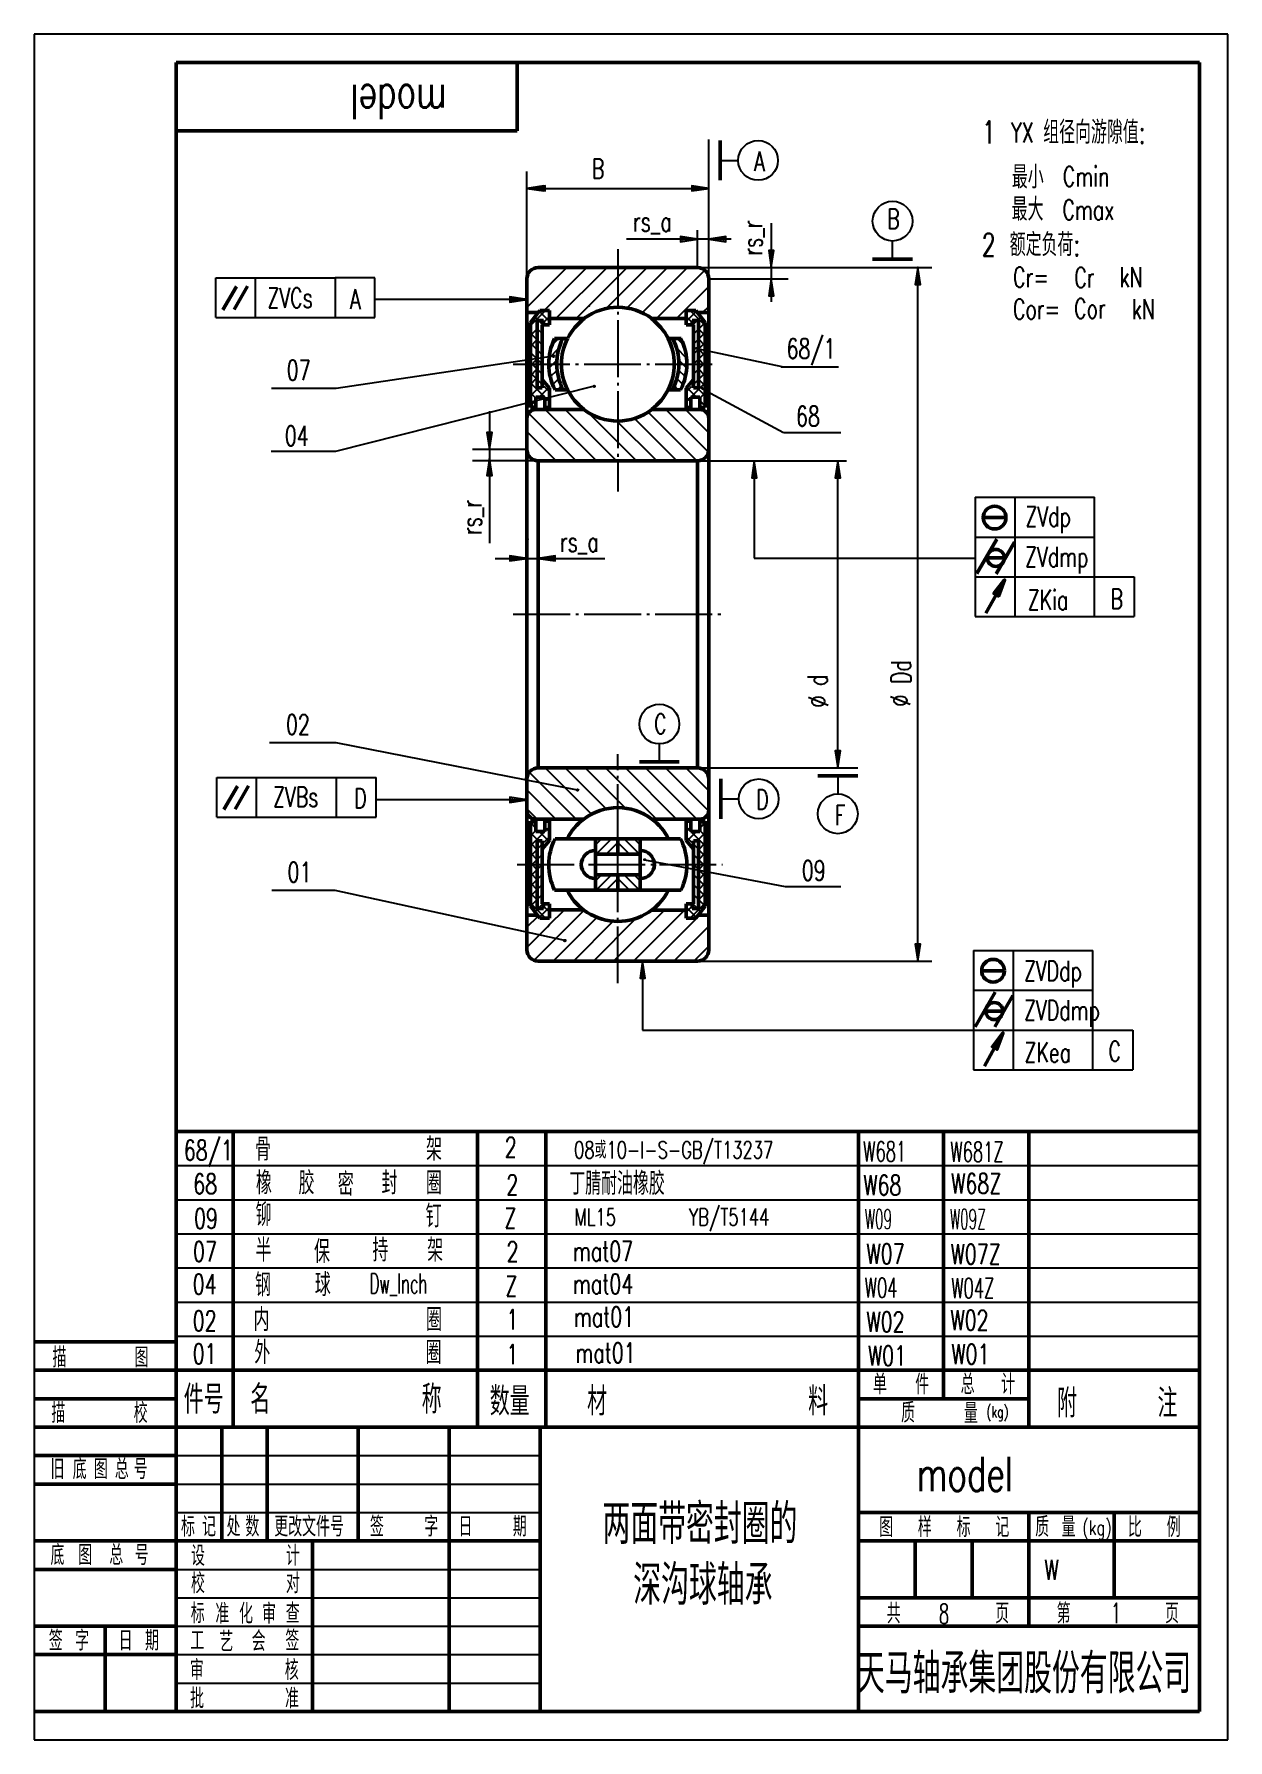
# Model space of a CAD drawing. Header units: millimetres. Extents: x 325 to 535, y 382 to 682.
import ezdxf
from ezdxf.enums import TextEntityAlignment as Align

# ---------------------------------------------------------------- set-up
doc = ezdxf.new("R2010")
doc.units = ezdxf.units.MM
doc.linetypes.add('CENTER', pattern=[12.5, 10, -1, 0.5, -1])
doc.layers.add('1', color=7, linetype='Continuous', lineweight=50)
for name, color, linetype in [('2', 7, 'Continuous'), ('3', 7, 'CENTER'), ('32', 7, 'Continuous'), ('6', 7, 'Continuous')]:
    doc.layers.add(name, color=color, linetype=linetype)
doc.styles.add('HZ', font='txt.shx', dxfattribs={"width": 0.7, "bigfont": 'HZTXT.shx'})

# ---------------------------------------------------------------- blocks, each defined once
blk = doc.blocks.new('BLK', base_point=(1, 0))
for points in [[(0, 0), (1, 0), (0, 0.15), (0, -0.15), (1, 0)], [(0, 0.07), (0.5, 0), (0, -0.07)]]:
    blk.add_lwpolyline(points)
blk = doc.blocks.new('*X4')
at = {"color": 0}
for p, q in [((90.9, 156.59), (88.22, 159.26)), ((92.02, 157.23), (89.99, 159.26)), ((92.02, 159), (91.76, 159.26)), ((89.13, 156.59), (88.07, 157.65))]:
    blk.add_line(p, q, dxfattribs=at)
blk = doc.blocks.new('JZ', base_point=(74.06, 131.06))
at = {"layer": '1'}
blk.add_line((74.32, 131.19), (81.32, 131.19), dxfattribs=at)
at = {"layer": '2'}
blk.add_line((77.82, 131.19), (77.82, 134.36), dxfattribs=at)
blk.add_circle((77.82, 137.86), 3.5, dxfattribs=at)

msp = doc.modelspace()

# ---------------------------------------------------------------- linework, layer by layer
at = {"layer": '1'}
for p, q in [((530.18, 676.57), (350.18, 676.57)), ((350.18, 676.57), (350.18, 386.57)), ((410.18, 664.57), (410.18, 676.57)), ((530.18, 386.57), (530.18, 676.57)), ((350.18, 664.57), (410.18, 664.57)), ((445.87, 662.86), (445.87, 655.86)), ((472.69, 642), (479.69, 642)), ((413.87, 640.53), (441.87, 640.53)), ((358.4, 633.06), (360.77, 637.18)), ((360.36, 633.16), (362.72, 637.25)), ((411.87, 633.03), (411.87, 638.53)), ((443.87, 633.03), (443.87, 638.53)), ((411.87, 614.03), (411.87, 633.03)), ((443.87, 614.03), (443.87, 633.03)), ((413.86, 632.62), (411.87, 632.62)), ((412.48, 630.88), (414.15, 632.98)), ((412.48, 630.88), (412.48, 615.9)), ((413.69, 619.35), (413.69, 631.23)), ((413.69, 631.23), (414.77, 631.23)), ((414.15, 632.98), (415.87, 632.98)), ((414.53, 619.35), (414.53, 630.46)), ((414.53, 630.46), (415.87, 630.46)), ((414.77, 631.23), (414.77, 630.46)), ((415.87, 630.46), (415.87, 632.98)), ((415.89, 631.53), (421.99, 631.53)), ((439.87, 631.53), (433.74, 631.53)), ((441.58, 632.98), (439.87, 632.98)), ((439.87, 630.46), (439.87, 632.98)), ((441.2, 630.46), (439.87, 630.46)), ((440.97, 631.23), (440.97, 630.46)), ((442.05, 631.23), (440.97, 631.23)), ((441.2, 619.35), (441.2, 630.46)), ((443.25, 630.88), (441.58, 632.98)), ((443.9, 632.62), (441.87, 632.62)), ((442.05, 619.35), (442.05, 631.23)), ((443.25, 630.88), (443.25, 615.9)), ((419.01, 628.03), (416.75, 628.03)), ((436.72, 628.03), (438.98, 628.03)), ((413.69, 619.35), (414.53, 619.35)), ((415.87, 619.29), (414.53, 620.84)), ((415.87, 615.9), (415.87, 619.29)), ((419.01, 619.03), (416.82, 619.03)), ((436.72, 619.03), (438.91, 619.03)), ((439.87, 619.29), (441.2, 620.84)), ((439.87, 615.9), (439.87, 619.29)), ((442.05, 619.35), (441.2, 619.35)), ((411.87, 617.41), (411.87, 611.91)), ((412.48, 615.9), (413.43, 615.9)), ((413.37, 615.53), (421.87, 615.53)), ((415.01, 617.71), (413.43, 617.71)), ((413.43, 617.71), (413.43, 615.9)), ((415.01, 615.9), (415.01, 617.71)), ((415.01, 615.9), (415.87, 615.9)), ((442.37, 615.53), (433.87, 615.53)), ((439.87, 615.9), (440.72, 615.9)), ((440.72, 615.9), (440.72, 617.71)), ((440.72, 617.71), (442.3, 617.71)), ((442.3, 617.71), (442.3, 615.9)), ((442.3, 615.9), (443.25, 615.9)), ((443.87, 614.03), (443.87, 608.53)), ((411.87, 611.91), (411.87, 579.53)), ((413.87, 606.53), (413.87, 579.53)), ((413.87, 606.53), (427.87, 606.53)), ((441.87, 606.53), (427.87, 606.53)), ((441.87, 606.53), (441.87, 579.53)), ((443.87, 608.53), (443.87, 579.53)), ((492.15, 596.54), (496.15, 596.54)), ((491.01, 586.69), (494.51, 592.75)), ((494.45, 586.68), (497.65, 592.21)), ((492.86, 589.45), (495.86, 589.45)), ((494.42, 582.97), (492.61, 579.74)), ((411.87, 548.65), (411.87, 579.53)), ((413.87, 552.53), (413.87, 579.53)), ((441.87, 552.53), (441.87, 579.53)), ((443.87, 550.53), (443.87, 579.53)), ((413.87, 552.53), (427.87, 552.53)), ((441.87, 552.53), (427.87, 552.53)), ((358.58, 545.19), (360.95, 549.31)), ((360.54, 545.29), (362.9, 549.38)), ((411.87, 545.03), (411.87, 550.53)), ((443.87, 545.03), (443.87, 550.53)), ((445.97, 550.58), (445.97, 543.58)), ((470.06, 551.13), (463.06, 551.13)), ((443.87, 523.43), (443.87, 548.47)), ((411.87, 545.03), (411.87, 526.03)), ((412.48, 528.18), (412.48, 543.15)), ((412.48, 543.15), (413.43, 543.15)), ((413.37, 543.53), (421.87, 543.53)), ((413.43, 541.34), (413.43, 543.15)), ((415.01, 543.15), (415.01, 541.34)), ((415.01, 543.15), (415.87, 543.15)), ((415.87, 543.15), (415.87, 539.76)), ((442.37, 543.53), (433.87, 543.53)), ((439.87, 543.15), (439.87, 539.76)), ((439.87, 543.15), (440.72, 543.15)), ((440.72, 543.15), (440.72, 541.34)), ((442.3, 541.34), (442.3, 543.15)), ((442.3, 543.15), (443.25, 543.15)), ((443.25, 528.18), (443.25, 543.15)), ((415.01, 541.34), (413.43, 541.34)), ((416.82, 540.03), (438.91, 540.03)), ((423.92, 540.02), (423.92, 533.7)), ((427.87, 540.03), (427.87, 537.35)), ((427.87, 537.35), (427.87, 540.03)), ((431.81, 540.02), (431.81, 533.7)), ((440.72, 541.34), (442.3, 541.34)), ((413.69, 539.7), (414.53, 539.7)), ((413.69, 539.7), (413.69, 527.82)), ((415.87, 539.76), (414.53, 538.21)), ((414.53, 539.7), (414.53, 528.59)), ((423.92, 537.35), (431.81, 537.35)), ((439.87, 539.76), (441.2, 538.21)), ((441.2, 539.7), (441.2, 528.59)), ((442.05, 539.7), (441.2, 539.7)), ((442.05, 539.7), (442.05, 527.82)), ((416.75, 531.03), (438.98, 531.03)), ((423.92, 533.7), (431.81, 533.7)), ((423.92, 533.7), (423.92, 531.03)), ((427.87, 533.7), (427.87, 531.03)), ((427.87, 533.7), (427.87, 531.03)), ((431.81, 533.7), (431.81, 531.03)), ((412.48, 528.18), (414.15, 526.07)), ((414.53, 528.59), (415.87, 528.59)), ((414.77, 527.82), (414.77, 528.59)), ((415.87, 528.59), (415.87, 526.07)), ((441.2, 528.59), (439.87, 528.59)), ((439.87, 528.59), (439.87, 526.07)), ((440.97, 527.82), (440.97, 528.59)), ((443.25, 528.18), (441.58, 526.07)), ((413.7, 526.63), (411.87, 526.63)), ((411.87, 526.03), (411.87, 520.53)), ((413.69, 527.82), (414.77, 527.82)), ((414.15, 526.07), (415.87, 526.07)), ((421.82, 527.56), (415.87, 527.56)), ((433.84, 527.51), (439.87, 527.5)), ((441.58, 526.07), (439.87, 526.07)), ((442.05, 527.82), (440.97, 527.82)), ((443.86, 526.63), (442.03, 526.63)), ((443.87, 523.43), (443.87, 520.53)), ((413.87, 518.53), (441.87, 518.53)), ((491.88, 516.85), (495.88, 516.85)), ((490.74, 506.99), (494.24, 513.06)), ((494.18, 506.98), (497.38, 512.52)), ((492.59, 509.76), (495.59, 509.76)), ((494.15, 503.27), (492.34, 500.05)), ((350.18, 488.57), (530.18, 488.57)), ((360.18, 488.57), (360.18, 436.57)), ((403.18, 488.57), (403.18, 436.57)), ((415.18, 488.57), (415.18, 436.57)), ((470.18, 488.57), (470.18, 386.57)), ((485.18, 488.57), (485.18, 441.57)), ((500.18, 488.57), (500.18, 436.57)), ((325.18, 451.57), (350.18, 451.57)), ((325.18, 446.57), (350.18, 446.57)), ((350.18, 446.57), (530.18, 446.57)), ((325.18, 441.57), (350.18, 441.57)), ((470.18, 441.57), (500.18, 441.57)), ((325.18, 436.57), (350.18, 436.57)), ((350.18, 436.57), (530.18, 436.57)), ((358.18, 436.57), (358.18, 416.57)), ((366.18, 436.57), (366.18, 416.57)), ((382.18, 436.57), (382.18, 416.57)), ((398.18, 436.57), (398.18, 416.57)), ((414.18, 436.57), (414.18, 386.57)), ((325.18, 431.57), (350.18, 431.57)), ((325.18, 426.57), (350.18, 426.57)), ((470.18, 421.57), (530.18, 421.57)), ((500.18, 421.57), (500.18, 401.57)), ((515.18, 421.57), (515.18, 406.57)), ((325.18, 416.57), (350.18, 416.57)), ((350.18, 416.57), (414.18, 416.57)), ((374.18, 416.57), (374.18, 386.57)), ((398.18, 416.57), (398.18, 386.57)), ((470.18, 416.57), (530.18, 416.57)), ((480.18, 416.57), (480.18, 406.57)), ((490.18, 416.57), (490.18, 406.57)), ((325.18, 411.57), (350.18, 411.57)), ((470.18, 406.57), (530.18, 406.57)), ((325.18, 401.57), (350.18, 401.57)), ((337.68, 401.57), (337.68, 386.57)), ((470.18, 401.57), (530.18, 401.57)), ((325.18, 396.57), (350.18, 396.57)), ((325.18, 386.57), (530.18, 386.57))]:
    msp.add_line(p, q, dxfattribs=at)
for centre, radius in [((494.15, 596.54), 2), ((494.36, 589.45), 1.5), ((493.88, 516.85), 2), ((494.09, 509.76), 1.5)]:
    msp.add_circle(centre, radius, dxfattribs=at)
for centre, radius, start, end in [((413.87, 638.53), 2, 90, 180), ((441.87, 638.53), 2, 0, 90), ((427.87, 623.53), 10, 53.2074, 126.2736), ((427.87, 623.53), 9.93, 126.2736, 152.7028), ((427.87, 623.53), 9.93, 27.2972, 53.7264), ((425.64, 623.59), 9.93, 153.497, 207.3745), ((427.06, 623.59), 9.93, 153.497, 207.3745), ((427.87, 623.53), 9.93, 153.0621, 206.9379), ((427.87, 623.53), 9.93, 333.0621, 26.9379), ((428.67, 623.59), 9.93, 332.6255, 26.503), ((430.09, 623.59), 9.93, 332.6255, 26.503), ((427.87, 623.53), 9.93, 206.9379, 233.1301), ((427.87, 623.53), 9.93, 306.8699, 333.0621), ((413.37, 614.03), 1.5, 90, 180), ((427.87, 623.53), 10, 233.1301, 306.8699), ((442.37, 614.03), 1.5, 0, 90), ((413.87, 608.53), 2, 180, 270), ((441.87, 608.53), 2, 270, 0), ((413.87, 550.53), 2, 90, 180), ((441.87, 550.53), 2, 0, 90), ((413.37, 545.03), 1.5, 180, 270), ((427.87, 535.53), 10, 126.8699, 153.2563), ((427.87, 535.53), 10, 53.1301, 126.8699), ((427.87, 535.53), 10, 26.7437, 53.1301), ((442.37, 545.03), 1.5, 270, 0), ((425.64, 535.46), 9.93, 152.6255, 206.503), ((430.09, 535.46), 9.93, 333.497, 27.3745), ((423.92, 535.53), 2.48, 90, 270), ((431.81, 535.53), 2.48, 270, 90), ((427.87, 535.53), 10, 206.7437, 233.2074), ((427.87, 535.53), 10, 298.9144, 333.2563), ((427.87, 535.53), 10, 233.2074, 298.9144), ((413.87, 520.53), 2, 180, 270), ((441.87, 520.53), 2, 270, 0)]:
    msp.add_arc(centre, radius, start, end, dxfattribs=at)
at = {"layer": '2'}
for p, q in [((535.18, 681.57), (325.18, 681.57)), ((325.18, 681.57), (325.18, 381.57)), ((535.18, 381.57), (535.18, 681.57)), ((443.87, 638.59), (443.87, 663.06)), ((411.87, 638.53), (411.87, 657.43)), ((445.87, 659.36), (449.04, 659.36)), ((411.87, 654.45), (443.87, 654.45)), ((476.19, 642), (476.19, 645.18)), ((411.87, 633.49), (418.9, 640.53)), ((414.89, 632.98), (422.43, 640.53)), ((416.97, 631.53), (425.97, 640.53)), ((420.51, 631.53), (429.51, 640.53)), ((425.83, 633.32), (433.04, 640.53)), ((429.45, 633.4), (436.58, 640.53)), ((432.15, 632.56), (440.11, 640.53)), ((434.65, 631.53), (443.17, 640.04)), ((441.93, 640.53), (483.13, 640.53)), ((357.15, 631.72), (357.15, 638.72)), ((357.15, 638.72), (364.15, 638.72)), ((364.15, 638.72), (378.15, 638.72)), ((364.15, 631.72), (364.15, 638.72)), ((385.15, 638.72), (378.15, 638.72)), ((378.15, 638.72), (378.15, 631.72)), ((385.15, 631.72), (385.15, 638.72)), ((438.19, 631.53), (443.87, 637.21)), ((480.65, 521.53), (480.65, 637.53)), ((408.87, 634.9), (385.15, 634.9)), ((442.78, 632.59), (443.87, 633.67)), ((357.15, 631.72), (364.15, 631.72)), ((364.15, 631.72), (378.15, 631.72)), ((378.15, 631.72), (385.15, 631.72)), ((412.48, 630.31), (415.15, 632.98)), ((414.66, 630.46), (413.26, 631.86)), ((415.87, 631.02), (414.04, 632.84)), ((414.77, 630.83), (415.87, 631.93)), ((415.87, 632.79), (415.67, 632.98)), ((439.87, 632.79), (440.06, 632.98)), ((439.87, 631.02), (441.69, 632.84)), ((440.97, 630.83), (439.87, 631.93)), ((443.25, 630.31), (440.58, 632.98)), ((441.08, 630.46), (442.48, 631.86)), ((441.2, 628.82), (443.18, 630.8)), ((412.48, 628.54), (413.69, 629.75)), ((414.53, 626.94), (412.48, 628.99)), ((412.48, 626.66), (413.69, 627.87)), ((414.53, 625.18), (412.48, 627.23)), ((414.53, 628.9), (413.69, 629.75)), ((416.26, 626.86), (417.43, 628.03)), ((439.47, 626.86), (438.3, 628.03)), ((441.2, 627.05), (443.25, 629.1)), ((441.2, 625.29), (443.25, 627.34)), ((443.25, 628.54), (442.05, 629.75)), ((443.25, 626.77), (442.05, 627.98)), ((416.55, 624.92), (378.29, 619.24)), ((414.53, 623.52), (412.48, 625.57)), ((412.48, 623.24), (413.69, 624.44)), ((415.74, 622.8), (417.15, 624.21)), ((415.76, 624.59), (417.51, 626.34)), ((439.97, 624.59), (438.22, 626.34)), ((439.99, 622.8), (438.59, 624.21)), ((441.2, 623.52), (443.25, 625.57)), ((441.75, 626.26), (456.69, 623.11)), ((443.25, 625), (442.05, 626.21)), ((443.25, 623.24), (442.05, 624.44)), ((414.53, 621.75), (412.48, 623.8)), ((412.48, 621.47), (413.69, 622.68)), ((414.87, 619.64), (412.48, 622.03)), ((412.48, 619.96), (413.69, 621.17)), ((415.98, 621.28), (417.19, 622.48)), ((439.75, 621.28), (438.54, 622.48)), ((440.87, 619.64), (443.25, 622.03)), ((441.2, 621.75), (443.25, 623.8)), ((443.25, 621.47), (442.05, 622.68)), ((456.59, 623.06), (466.67, 623.06)), ((378.29, 619.24), (366.92, 619.24)), ((423.7, 619.63), (378.23, 608.19)), ((415.87, 616.88), (412.48, 620.26)), ((412.48, 617.93), (413.89, 619.35)), ((413.43, 617.56), (412.51, 618.48)), ((414.03, 617.71), (415.75, 619.43)), ((415.87, 618.64), (414.89, 619.62)), ((416.41, 619.93), (417.47, 621)), ((417.27, 619.03), (417.93, 619.69)), ((438.47, 619.03), (437.81, 619.69)), ((439.32, 619.93), (438.26, 621)), ((439.87, 616.88), (443.25, 620.26)), ((439.87, 618.64), (440.84, 619.62)), ((441.71, 617.71), (439.99, 619.43)), ((443.25, 617.93), (441.84, 619.35)), ((443.25, 619.7), (442.05, 620.91)), ((442.3, 617.55), (443.22, 618.46)), ((442.65, 619.27), (456.99, 611.52)), ((412.48, 616.18), (413.43, 617.13)), ((413.23, 615.9), (412.48, 616.66)), ((415.01, 616.93), (415.87, 617.78)), ((415.01, 615.52), (415.02, 615.53)), ((424.1, 606.53), (415.1, 615.53)), ((415.4, 615.9), (415.87, 616.37)), ((427.63, 606.53), (418.63, 615.53)), ((441.77, 606.53), (433.22, 615.08)), ((443.8, 608.03), (436.31, 615.53)), ((443.87, 611.44), (439.79, 615.53)), ((440.72, 616.93), (439.87, 617.78)), ((440.25, 615.9), (439.87, 616.28)), ((440.66, 615.9), (440.72, 615.96)), ((443.25, 616.16), (442.3, 617.11)), ((420.56, 606.53), (412.16, 614.92)), ((414.27, 612.82), (414.27, 612.82)), ((431.17, 606.53), (422.77, 614.92)), ((434.7, 606.53), (427.7, 613.53)), ((438.24, 606.53), (430.8, 613.97)), ((417.03, 606.53), (411.87, 611.68)), ((457.07, 611.5), (467.07, 611.5)), ((378.23, 608.19), (366.86, 608.19)), ((441.84, 606.53), (468.11, 606.53)), ((451.87, 603.53), (451.87, 589.41)), ((466.56, 555.53), (466.56, 603.53)), ((490.71, 600.12), (511.71, 600.12)), ((490.71, 600.12), (490.71, 579.12)), ((497.71, 600.12), (497.71, 579.12)), ((511.71, 579.12), (511.71, 600.12)), ((490.71, 593.12), (511.71, 593.12)), ((451.87, 589.41), (490.71, 589.41)), ((490.71, 586.12), (518.71, 586.12)), ((518.71, 586.12), (518.71, 579.12)), ((490.71, 579.12), (518.71, 579.12)), ((378.32, 556.93), (366.59, 556.93)), ((420.78, 548.63), (378.32, 556.93)), ((423.21, 544.38), (415.06, 552.53)), ((425.81, 545.31), (418.6, 552.53)), ((429.23, 545.43), (422.13, 552.53)), ((434.67, 543.53), (425.67, 552.53)), ((438.21, 543.53), (429.21, 552.53)), ((441.74, 543.53), (432.74, 552.53)), ((443.87, 544.94), (436.28, 552.53)), ((443.87, 548.47), (439.81, 552.53)), ((441.93, 552.53), (470.1, 552.53)), ((357.33, 550.85), (385.33, 550.85)), ((357.33, 543.85), (357.33, 550.85)), ((364.33, 543.85), (364.33, 550.85)), ((378.33, 550.85), (378.33, 543.85)), ((385.33, 543.85), (385.33, 550.85)), ((420.53, 543.53), (412.29, 551.76)), ((466.56, 551.13), (466.56, 547.95)), ((408.87, 546.9), (385.33, 546.9)), ((416.99, 543.53), (411.87, 548.65)), ((445.97, 547.08), (449.15, 547.08)), ((357.33, 543.85), (385.33, 543.85)), ((413.69, 543.53), (411.87, 545.35)), ((413.26, 543.15), (412.51, 542.4)), ((415.07, 543.15), (415.01, 543.09)), ((415.55, 543.15), (415.87, 542.83)), ((440.31, 543.15), (439.87, 542.71)), ((440.66, 543.15), (440.72, 543.09)), ((442.45, 543.15), (443.22, 542.38)), ((412.48, 542.89), (413.43, 541.94)), ((415.87, 542.18), (412.48, 538.79)), ((412.48, 541.12), (413.89, 539.7)), ((413.43, 541.51), (412.51, 540.59)), ((414.03, 541.34), (415.75, 539.62)), ((415.87, 540.41), (414.89, 539.44)), ((415.01, 542.12), (415.87, 541.27)), ((439.87, 542.18), (443.25, 538.79)), ((440.72, 542.12), (439.87, 541.27)), ((439.87, 540.41), (440.84, 539.44)), ((441.71, 541.34), (439.99, 539.62)), ((443.25, 541.12), (441.84, 539.7)), ((443.25, 542.89), (442.3, 541.94)), ((442.3, 541.51), (443.22, 540.59)), ((414.87, 539.41), (412.48, 537.02)), ((412.48, 539.35), (413.69, 538.14)), ((412.48, 537.58), (413.69, 536.38)), ((414.53, 537.3), (412.48, 535.25)), ((440.87, 539.41), (443.25, 537.02)), ((441.2, 537.3), (443.25, 535.25)), ((443.25, 539.35), (442.05, 538.14)), ((443.25, 537.58), (442.05, 536.38)), ((412.48, 535.82), (413.69, 534.61)), ((414.53, 535.53), (412.48, 533.48)), ((412.48, 534.05), (413.69, 532.84)), ((432.58, 536.37), (457.29, 531.64)), ((441.2, 535.53), (443.25, 533.48)), ((443.25, 535.82), (442.05, 534.61)), ((443.25, 534.05), (442.05, 532.84)), ((414.53, 533.77), (412.48, 531.72)), ((412.48, 532.28), (413.69, 531.07)), ((414.53, 532), (412.48, 529.95)), ((441.2, 533.77), (443.25, 531.72)), ((441.2, 532), (443.25, 529.95)), ((443.25, 532.28), (442.05, 531.07)), ((457.29, 531.64), (467.07, 531.64)), ((378.13, 530.98), (367.01, 530.98)), ((418.54, 522.16), (378.13, 530.98)), ((412.48, 530.51), (413.69, 529.3)), ((412.48, 528.74), (415.15, 526.07)), ((414.53, 530.23), (412.55, 528.25)), ((414.66, 528.59), (413.26, 527.19)), ((415.87, 528.03), (414.04, 526.21)), ((414.77, 528.22), (415.87, 527.12)), ((440.97, 528.22), (439.87, 527.12)), ((439.87, 528.03), (441.69, 526.21)), ((443.25, 528.74), (440.58, 526.07)), ((441.08, 528.59), (442.48, 527.19)), ((441.2, 530.23), (443.18, 528.25)), ((443.25, 530.51), (442.05, 529.3)), ((411.87, 524.5), (413.83, 526.47)), ((413.11, 518.67), (421.96, 527.52)), ((415.87, 526.27), (415.67, 526.07)), ((415.87, 524.96), (418.42, 527.52)), ((416.5, 518.53), (424.2, 526.22)), ((420.04, 518.53), (427.07, 525.56)), ((423.57, 518.53), (431.11, 526.07)), ((427.11, 518.53), (436.1, 527.52)), ((430.64, 518.53), (439.62, 527.5)), ((434.18, 518.53), (442.28, 526.63)), ((439.87, 526.27), (440.06, 526.07)), ((411.87, 520.96), (415.49, 524.59)), ((437.71, 518.53), (443.87, 524.68)), ((441.25, 518.53), (443.87, 521.14)), ((490.44, 520.42), (511.44, 520.42)), ((490.44, 520.42), (490.44, 499.4)), ((497.44, 520.42), (497.44, 499.4)), ((511.44, 499.4), (511.44, 520.42)), ((441.93, 518.53), (483.13, 518.53)), ((432.22, 515.53), (432.22, 506.42)), ((490.44, 513.42), (511.44, 513.42)), ((432.22, 506.42), (518.44, 506.42)), ((518.44, 506.42), (518.44, 499.4)), ((490.44, 499.42), (518.44, 499.42)), ((350.18, 482.57), (530.18, 482.57)), ((350.18, 476.57), (530.18, 476.57)), ((350.18, 470.57), (530.18, 470.57)), ((350.18, 464.57), (530.18, 464.57)), ((350.18, 458.57), (530.18, 458.57)), ((350.18, 452.57), (530.18, 452.57)), ((350.18, 431.57), (414.18, 431.57)), ((350.18, 426.57), (414.18, 426.57)), ((350.18, 421.57), (414.18, 421.57)), ((350.18, 411.57), (414.18, 411.57)), ((350.18, 406.57), (414.18, 406.57)), ((350.18, 401.57), (414.18, 401.57)), ((350.18, 396.57), (414.18, 396.57)), ((350.18, 391.57), (414.18, 391.57)), ((325.18, 381.57), (535.18, 381.57))]:
    msp.add_line(p, q, dxfattribs=at)
at = {"layer": '2', "linetype": 'ByBlock'}
for p, q in [((454.86, 648.32), (454.86, 634.51)), ((447.78, 645.52), (429.41, 645.52)), ((441.87, 640.53), (441.87, 647.07)), ((443.87, 638.53), (457.86, 638.53)), ((405.3, 615.28), (405.3, 592.03)), ((411.91, 608.53), (402.3, 608.53)), ((413.91, 606.53), (402.3, 606.53)), ((406.3, 589.36), (425.59, 589.36))]:
    msp.add_line(p, q, dxfattribs=at)
at = {"layer": '2'}
for centre, radius in [((452.54, 659.36), 3.5), ((476.19, 648.68), 3.5), ((416.55, 624.92), 0.15), ((441.69, 626.32), 0.1), ((423.7, 619.63), 0.15), ((442.65, 619.35), 0.1), ((442.65, 619.35), 0.1), ((452.65, 547.08), 3.5), ((420.78, 548.63), 0.15), ((466.56, 544.45), 3.5), ((432.58, 536.37), 0.1), ((418.54, 522.16), 0.15)]:
    msp.add_circle(centre, radius, dxfattribs=at)
at = {"layer": '2', "linetype": 'ByBlock'}
for p in [(480.65, 640.53), (454.86, 638.53), (422.82, 633.78), (405.3, 608.53), (412.06, 592.74), (413.85, 589.36), (413.85, 589.36), (413.87, 552.53), (411.7, 550.74), (411.87, 520.96), (411.87, 520.96), (443.87, 520.53), (443.87, 520.53), (413.87, 518.53), (413.87, 518.53), (441.87, 518.53), (441.87, 518.53)]:
    msp.add_point(p, dxfattribs=at)
at = {"layer": '3'}
for p, q in [((427.87, 643.75), (427.87, 601.15)), ((409.44, 623.53), (445.42, 623.53)), ((409.46, 579.53), (446.17, 579.53)), ((427.87, 514.64), (427.87, 554.95)), ((410.18, 535.53), (446.3, 535.53))]:
    msp.add_line(p, q, dxfattribs=at)
at = {"layer": '32'}
msp.add_line((415.49, 524.59), (415.87, 524.96), dxfattribs=at)

# ---------------------------------------------------------------- block references
at = {"layer": '1', "xscale": 3.00000000000003, "yscale": 3, "zscale": 3, "rotation": 60.74709990298155}
for p in [(495.89, 585.59), (495.62, 505.89)]:
    msp.add_blockref('BLK', p, dxfattribs=at)
at = {"layer": '2', "xscale": 3, "yscale": 3, "zscale": 3}
for p, rotation in [((411.87, 654.45), 180), ((412.09, 654.45), 180), ((451.87, 606.53), 90), ((466.56, 606.53), 90), ((466.56, 552.53), 270), ((480.65, 518.53), 270), ((432.22, 518.53), 90)]:
    msp.add_blockref('BLK', p, dxfattribs=dict(at, rotation=rotation))
at = {"layer": '2', "color": 0, "linetype": 'ByBlock', "xscale": 3, "yscale": 3, "zscale": 3}
for p in [(443.87, 654.45), (441.87, 645.52)]:
    msp.add_blockref('BLK', p, dxfattribs=at)
at = {"layer": '2', "color": 0, "linetype": 'ByBlock', "xscale": 3, "yscale": 3, "zscale": 3, "rotation": 180}
msp.add_blockref('BLK', (443.87, 645.52), dxfattribs=at)
at = {"layer": '2', "linetype": 'ByBlock', "xscale": 3, "yscale": 3, "zscale": 3}
for p, rotation in [((454.86, 640.53), 270), ((480.65, 640.53), 90), ((454.86, 638.53), 90), ((405.3, 608.53), 270), ((405.3, 606.95), 90), ((413.85, 589.36), 180)]:
    msp.add_blockref('BLK', p, dxfattribs=dict(at, rotation=rotation))
at = {"layer": '2', "xscale": 3, "yscale": 3, "zscale": 3}
for p in [(411.87, 634.9), (411.87, 546.9)]:
    msp.add_blockref('BLK', p, dxfattribs=at)
at = {"layer": '2', "linetype": 'ByBlock', "xscale": 3, "yscale": 3, "zscale": 3}
msp.add_blockref('BLK', (411.87, 589.36), dxfattribs=at)
at = {"layer": '2'}
msp.add_blockref('JZ', (431.42, 553.44), dxfattribs=at)
at = {"layer": '2', "xscale": -1, "rotation": 180}
for p in [(335.85, 696.62), (335.85, 690.29)]:
    msp.add_blockref('*X4', p, dxfattribs=at)
at = {"layer": '2', "rotation": 180}
for p in [(519.89, 696.62), (519.89, 690.29)]:
    msp.add_blockref('*X4', p, dxfattribs=at)

# ---------------------------------------------------------------- texts
at = {"style": 'HZ', "width": 0.6}
msp.add_text('8', height=3.5, dxfattribs=at).set_placement((484.35, 402.02))
at = {"layer": '2', "style": 'HZ'}
for s, height, width, p in [('1   组径向游隙值:', 4, 0.7, (491.95, 662.31)), ('A', 3.5, 0.7, (451.82, 657.45)), ('最小      ', 4, 0.7, (497.18, 654.43)), ('最大       ', 4, 0.7, (497.15, 648.76)), ('B', 3.5, 0.7, (475.23, 647.35)), ('2 额定负荷:', 4, 0.7, (491.9, 642.53)), ('Cr=     kN', 3.5, 0.7, (497.38, 637.07)), ('A', 3.5, 0.7, (380.73, 633.19)), ('Cor=     kN', 3.5, 0.7, (497.37, 631.47)), ('68/1', 3.5, 0.7, (457.55, 624.51)), ('07', 3.5, 0.7, (369.62, 620.74)), ('68', 3.5, 0.7, (459.2, 612.63)), ('04', 3.5, 0.7, (369.29, 609.18)), ('B', 3.5, 0.7, (514.5, 580.5)), ('02', 3.5, 0.7, (369.49, 558.39)), ('C', 3.5, 0.7, (434.24, 558.52)), ('D', 3.5, 0.7, (381.46, 545.42)), ('D', 3.5, 0.7, (452.17, 545.21)), ('F', 3.5, 0.7, (466.01, 542.46)), ('01', 3.5, 0.7, (369.76, 532.44)), ('09', 3.5, 0.7, (460.23, 532.73)), ('C', 3.5, 0.7, (514.16, 500.94)), ('68/1', 3.5, 0.7, (351.52, 483.52)), ('骨', 4, 0.7, (364.05, 483.47)), ('架', 4, 0.7, (394.13, 483.47)), ('2', 3.5, 0.7, (407.98, 484.05)), ('08或10-I-S-GB/T13237', 3, 0.7, (420.17, 483.84)), ('68', 3.5, 0.7, (353.18, 477.6)), ('橡', 4, 0.7, (364.21, 477.53)), ('胶', 4, 0.7, (371.71, 477.53)), ('密', 4, 0.7, (378.61, 477.3)), ('封', 4, 0.7, (386.3, 477.53)), ('圈', 4, 0.7, (394.11, 477.51)), ('2', 3.5, 0.7, (408.25, 477.44)), ('丁腈耐油橡胶', 4, 0.7, (419.33, 477.43)), ('09', 3.5, 0.7, (353.31, 471.53)), ('铆', 4, 0.7, (364.14, 471.94)), ('钉', 4, 0.7, (394.05, 471.69)), ('ML15      YB/T5144', 3, 0.7, (420.26, 472.02)), ('07', 3.5, 0.7, (353.13, 465.7)), ('半', 4, 0.7, (364.14, 465.7)), ('保', 4, 0.7, (374.42, 465.45)), ('持', 4, 0.7, (384.7, 465.71)), ('架', 4, 0.7, (394.34, 465.7)), ('2', 3.5, 0.7, (408.3, 465.7)), ('04', 3.5, 0.7, (353.09, 459.96)), ('钢', 4, 0.7, (364.05, 459.59)), ('球', 4, 0.7, (374.56, 459.62)), ('02', 3.5, 0.7, (353.09, 453.51)), ('内', 4, 0.7, (363.78, 453.47)), ('圈', 4, 0.7, (394.13, 453.47)), ('1', 3.5, 0.7, (408.27, 453.74)), ('1', 3.5, 0.7, (408.27, 453.74)), ('描', 3.5, 0.7, (328.41, 447.08)), ('图', 3.5, 0.7, (342.85, 447.08)), ('01', 3.5, 0.7, (353.09, 447.74)), ('外', 4, 0.7, (363.93, 447.7)), ('圈', 4, 0.7, (394.05, 447.7)), ('1', 3.5, 0.7, (408.27, 447.63)), ('件号', 5, 0.7, (351.51, 438.96)), ('名', 5, 0.7, (363.21, 438.96)), ('称', 5, 0.7, (393.37, 438.96)), ('数量', 5, 0.7, (405.35, 438.62)), ('材', 5, 0.7, (422.46, 438.62)), ('料', 5, 0.7, (461.36, 438.62)), ('单', 3.5, 0.7, (472.76, 442.36)), ('件', 3.5, 0.7, (480.18, 442.36)), ('总', 3.5, 0.7, (488.17, 442.36)), ('计', 3.5, 0.7, (495.3, 442.36)), ('描', 3.5, 0.7, (328.22, 437.32)), ('校', 3.5, 0.7, (342.7, 437.32)), ('质', 3.5, 0.7, (477.7, 437.37)), ('附', 5, 0.7, (505.13, 438.28)), ('注', 5, 0.7, (522.81, 438.28)), ('量', 3.5, 0.7, (488.74, 437.26)), ('(kg)', 2, 0.7, (492.73, 438.28)), ('旧', 3.5, 0.7, (328.07, 427.43)), ('底', 3.5, 0.7, (331.97, 427.43)), ('图', 3.5, 0.7, (335.68, 427.43)), ('总', 3.5, 0.7, (339.38, 427.43)), ('号', 3.5, 0.7, (342.7, 427.43)), ('两面带密封圈的', 7, 0.7, (425.16, 416.04)), ('标', 3.5, 0.7, (351.03, 417.34)), ('记', 3.5, 0.7, (354.74, 417.34)), ('处', 3.5, 0.7, (359.04, 417.34)), ('数', 3.5, 0.7, (362.35, 417.34)), ('更改文件号', 3.5, 0.7, (367.43, 417.34)), ('签   字', 3.5, 0.7, (384.26, 417.34)), ('日   期', 3.5, 0.7, (399.82, 417.34)), ('图  样  标  记', 3.5, 0.7, (473.83, 417.23)), ('质 量', 3.5, 0.7, (501.29, 417.29)), ('比  例', 3.5, 0.7, (517.6, 417.23)), ('底', 3.5, 0.7, (328.07, 412.33)), ('图', 3.5, 0.7, (332.94, 412.33)), ('总', 3.5, 0.7, (338.41, 412.33)), ('号', 3.5, 0.7, (342.9, 412.33)), ('设      计', 3.5, 0.7, (352.78, 412.21)), ('校      对', 3.5, 0.7, (352.78, 407.36)), ('深沟球轴承', 7, 0.7, (430.58, 405.33)), ('共       页', 3.5, 0.7, (475.18, 402.07)), ('第       页', 3.5, 0.7, (505.06, 402.07)), ('1', 3.5, 0.6, (514.6, 402.13)), ('签 字', 3.5, 0.7, (327.77, 397.28)), ('日 期', 3.5, 0.7, (340.06, 397.28)), ('审      核', 3.5, 0.7, (352.59, 392.11)), ('批      准', 3.5, 0.7, (352.63, 387.11))]:
    msp.add_text(s, height=height, dxfattribs=dict(at, width=width)).set_placement(p)
at = {"layer": '2', "style": 'HZ', "width": 0.7}
for p in [(464.89, 563.15), (479.32, 563.31)]:
    msp.add_text('%%C', height=3.5, rotation=90, dxfattribs=at).set_placement(p)
at = {"layer": '2', "style": 'HZ', "width": 0.688541}
msp.add_text('(kg)', height=2.5, dxfattribs=at).set_placement((509.56, 417.66), (514.72, 417.66), align=Align.FIT)
at = {"layer": '2', "color": 0, "style": 'HZ', "width": 0.7}
for s, p in [('标      查', (352.75, 402.09)), ('准 ', (357.07, 402.02)), (' 化', (359.06, 402.02)), (' 审', (363.1, 402.02)), ('工      签', (352.68, 397.3)), ('艺', (357.77, 397.1)), ('会', (363.46, 397.2))]:
    msp.add_text(s, height=3.5, dxfattribs=at).set_placement(p)
at = {"layer": '2', "style": 'HZ', "width": 0.7}
msp.add_text('天马轴承集团股份有限公司', height=7, dxfattribs=at).set_placement((499.33, 389.75), align=Align.CENTER)
at = {"layer": '6', "style": 'HZ', "width": 0.7}
for s, height, rotation, p in [('model', 6, 180, (397.77, 672.64)), ('rs_r', 3.5, 90, (453.25, 642.63)), ('rs_r', 3.5, 90, (403.89, 593.48)), ('Dd', 3.5, 90, (479.43, 567.29)), ('d', 3.5, 90, (464.76, 566.95))]:
    msp.add_text(s, height=height, rotation=rotation, dxfattribs=at).set_placement(p)
at = {"layer": '6', "style": 'HZ'}
for s, height, width, p in [('YX', 3.5, 0.7, (497.02, 662.54)), ('B', 3.5, 0.7, (423.27, 656.16)), ('Cmin', 3.5, 0.7, (506.14, 654.79)), ('Cmax', 3.5, 0.7, (506.07, 648.94)), ('rs_a', 3.5, 0.7, (430.51, 646.85)), ('Cr', 3.5, 0.7, (508.16, 637)), ('ZVCs', 3.5, 0.7, (366.22, 633.44)), ('Cor', 3.5, 0.7, (508.14, 631.56)), ('ZVdp', 3.5, 0.7, (499.57, 594.98)), ('rs_a', 3.5, 0.7, (417.67, 590.55)), ('ZVdmp', 3.5, 0.7, (499.51, 587.89)), ('ZKia', 3.5, 0.7, (499.96, 580.31)), ('ZVBs', 3.5, 0.7, (367.21, 545.67)), ('ZVDdp', 3.5, 0.7, (499.3, 515.06)), ('ZVDdmp', 3.5, 0.7, (499.32, 508.16)), ('ZKea', 3.5, 0.7, (499.39, 500.74)), ('W681', 3.5, 0.6, (471.04, 483.32)), ('W681Z', 3.5, 0.6, (486.37, 483.25)), ('W68', 3.5, 0.7, (471.03, 477.4)), ('W68Z', 3.5, 0.7, (486.48, 477.67)), ('Z', 3.5, 0.7, (407.93, 471.6)), ('W09', 3.5, 0.5, (471.3, 471.43)), ('W09Z', 3.5, 0.5, (486.27, 471.42)), ('mat07', 3.5, 0.7, (419.95, 465.77)), ('W07', 3.5, 0.7, (471.58, 465.32)), ('W07Z', 3.5, 0.7, (486.39, 465.27)), ('Dw_Inch', 3.5, 0.55, (384.21, 460.09)), ('Z', 3.5, 0.7, (408.09, 459.62)), ('mat04', 3.5, 0.7, (419.97, 460.01)), ('W04', 3.5, 0.6, (471.3, 459.35)), ('W04Z', 3.5, 0.6, (486.53, 459.28)), ('mat01', 3.5, 0.7, (420.13, 454.22)), ('W02', 3.5, 0.7, (471.58, 453.36)), ('W02', 3.5, 0.7, (486.36, 453.63)), ('mat01', 3.5, 0.7, (420.4, 447.9)), ('W01', 3.5, 0.7, (471.85, 447.39)), ('W01', 3.5, 0.7, (486.51, 447.67)), ('model', 6, 0.7, (480.47, 425.34)), ('W', 3.5, 0.7, (502.88, 409.72))]:
    msp.add_text(s, height=height, dxfattribs=dict(at, width=width)).set_placement(p)

doc.saveas('drawing.dxf')
